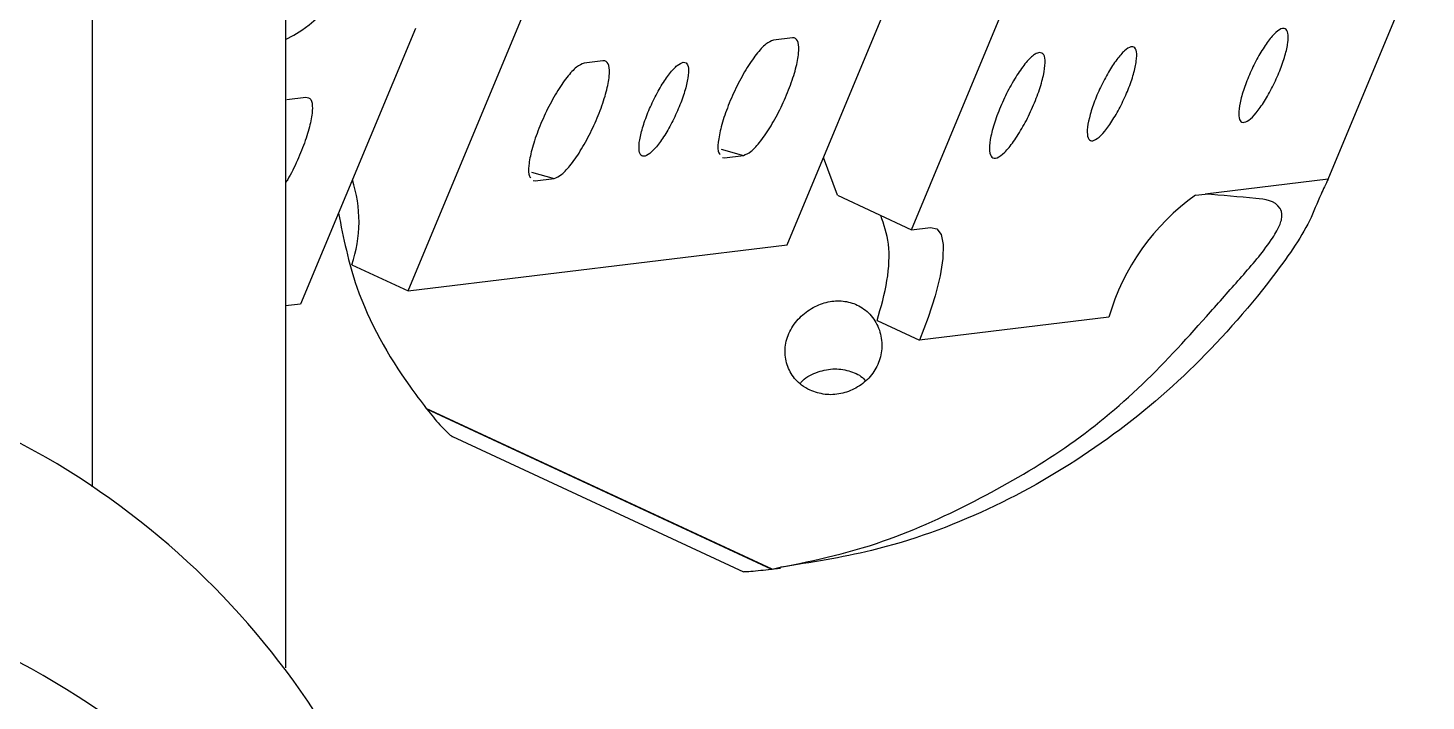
# Model space of a CAD drawing. Header units: millimetres. Extents: x -294 to 2792, y 5 to 1659.
# Drawn here: x 392.373 to 396.716, y 554.866 to 556.957 of the extents above; entities that cross this region are included whole.
import ezdxf

# ---------------------------------------------------------------- set-up
doc = ezdxf.new("R2010")
doc.units = ezdxf.units.MM
doc.layers.get('0').update_dxf_attribs({"lineweight": 18})

msp = doc.modelspace()

# ---------------------------------------------------------------- linework, layer by layer
at = {"color": 7, "linetype": 'Continuous', "lineweight": 25}
for p, q in [((393.1729, 569.4568), (393.1729, 554.9687)), ((392.5729, 555.5313), (392.5729, 569.3526)), ((395.1178, 556.3299), (395.4976, 557.2421)), ((396.4123, 556.4873), (396.7162, 557.2174)), ((394.7311, 556.2828), (395.0925, 557.1508)), ((393.5543, 556.1397), (393.9188, 557.0152)), ((393.5761, 556.9554), (393.2196, 556.099)), ((394.7475, 556.9259), (394.6886, 556.9188)), ((394.1591, 556.8543), (394.1002, 556.8472)), ((393.1771, 556.7349), (393.2359, 556.7421)), ((394.526, 556.5803), (394.5955, 556.5609)), ((394.5367, 556.5537), (394.5955, 556.5609)), ((394.5309, 556.554), (394.5367, 556.5537)), ((394.8875, 556.4368), (394.844, 556.554)), ((393.9375, 556.5087), (394.0071, 556.4893)), ((393.9425, 556.4824), (393.9482, 556.4822)), ((393.9482, 556.4822), (394.0071, 556.4893)), ((396.4123, 556.4873), (396.0298, 556.4408)), ((394.8875, 556.4368), (395.1178, 556.3299)), ((396.0004, 556.4372), (396.0298, 556.4408)), ((395.1178, 556.3299), (395.1766, 556.337)), ((393.5543, 556.1397), (394.7311, 556.2828)), ((393.3789, 556.2212), (393.5543, 556.1397)), ((393.2196, 556.099), (393.1729, 556.0933)), ((395.0108, 556.0474), (395.1423, 555.9863)), ((395.7307, 556.0579), (395.1423, 555.9863)), ((394.6844, 555.2757), (393.6098, 555.7748)), ((393.6098, 555.7748), (393.612, 555.772)), ((394.6814, 555.2753), (393.612, 555.772)), ((393.6913, 555.6871), (394.5956, 555.267)), ((394.6728, 555.2742), (394.7106, 555.2788)), ((394.6814, 555.2753), (394.6844, 555.2757))]:
    msp.add_line(p, q, dxfattribs=at)
msp.add_lwpolyline([(395.1766, 556.337), (395.1967, 556.3328), (395.2101, 556.3147), (395.2164, 556.2835), (395.2153, 556.2402), (395.2069, 556.1867), (395.1915, 556.1249), (395.1697, 556.0572), (395.1423, 555.9863)], dxfattribs=at)
for centre, radius, start, end in [((392.9945, 557.2853), 0.4058, 296.0883, 64.6903), ((392.9845, 556.3552), 0.4166, 341.225, 18.1544), ((396.4061, 555.8633), 0.7028, 125.2564, 163.9279), ((391.1769, 553.4626), 2.4962, 0.6627, 113.7169), ((391.1904, 552.8049), 2.4679, 288.0077, 114.3475)]:
    msp.add_arc(centre, radius, start, end, dxfattribs=at)
for points, knots in [([(396.272, 556.9554), (396.2745, 556.9553), (396.2818, 556.9551), (396.2886, 556.9424), (396.2883, 556.913), (396.2792, 556.8717), (396.2625, 556.8234), (396.24, 556.7736), (396.2143, 556.7277), (396.1882, 556.6911), (396.1647, 556.6678), (396.1465, 556.6605), (396.1355, 556.67), (396.1331, 556.6952), (396.1395, 556.7332), (396.154, 556.7799), (396.1749, 556.8299), (396.1999, 556.8775), (396.2262, 556.9175), (396.2508, 556.9453), (396.2652, 556.9543), (396.2713, 556.9553), (396.272, 556.9554)], [0, 0, 0, 0, 0.0184809, 0.0558455, 0.09321, 0.1305746, 0.1679391, 0.2053036, 0.2426682, 0.2800327, 0.3173973, 0.3547618, 0.3921263, 0.4294909, 0.4668554, 0.50422, 0.5415845, 0.578949, 0.6163136, 0.6536781, 0.6910427, 0.6959691, 0.6959691, 0.6959691, 0.6959691]), ([(394.6886, 556.9188), (394.6812, 556.9159), (394.6663, 556.9103), (394.6356, 556.8767), (394.6029, 556.8287), (394.5711, 556.7699), (394.5442, 556.7075), (394.5247, 556.648), (394.5159, 556.5997), (394.5155, 556.5702), (394.5214, 556.5648), (394.5229, 556.5634)], [0, 0, 0, 0, 0.0495932, 0.0991863, 0.1487795, 0.1983726, 0.2479658, 0.2975589, 0.3471521, 0.3967452, 0.4135894, 0.4135894, 0.4135894, 0.4135894]), ([(394.5955, 556.5609), (394.603, 556.5637), (394.6179, 556.5694), (394.6486, 556.603), (394.6813, 556.6509), (394.713, 556.7097), (394.74, 556.7722), (394.7593, 556.8314), (394.7687, 556.8808), (394.7671, 556.9145), (394.7577, 556.9261), (394.7495, 556.926), (394.7475, 556.9259)], [0, 0, 0, 0, 0.0465854, 0.0931708, 0.1397562, 0.1863416, 0.232927, 0.2795124, 0.3260978, 0.3726832, 0.4192686, 0.4338674, 0.4338674, 0.4338674, 0.4338674]), ([(395.5147, 556.8806), (395.5199, 556.8795), (395.5303, 556.8773), (395.5343, 556.851), (395.529, 556.8107), (395.5142, 556.7595), (395.4918, 556.7035), (395.4643, 556.6489), (395.4347, 556.602), (395.4064, 556.5679), (395.3826, 556.5506), (395.366, 556.5519), (395.3585, 556.5718), (395.3608, 556.608), (395.3728, 556.6564), (395.3931, 556.7116), (395.4193, 556.7673), (395.4486, 556.8173), (395.4776, 556.8557), (395.5002, 556.8764), (395.5107, 556.8794), (395.5147, 556.8806)], [0, 0, 0, 0, 0.0420586, 0.0841172, 0.1261758, 0.1682344, 0.210293, 0.2523516, 0.2944102, 0.3364687, 0.3785273, 0.4205859, 0.4626445, 0.5047031, 0.5467617, 0.5888203, 0.6308789, 0.6729375, 0.7149961, 0.7570547, 0.7833785, 0.7833785, 0.7833785, 0.7833785]), ([(395.8013, 556.8982), (395.8037, 556.8981), (395.8111, 556.8978), (395.8179, 556.8852), (395.8176, 556.8557), (395.8085, 556.8144), (395.7918, 556.7662), (395.7693, 556.7163), (395.7436, 556.6705), (395.7175, 556.6339), (395.694, 556.6106), (395.6757, 556.6033), (395.6648, 556.6127), (395.6624, 556.6379), (395.6688, 556.676), (395.6832, 556.7226), (395.7042, 556.7726), (395.7292, 556.8203), (395.7555, 556.8603), (395.7801, 556.888), (395.7945, 556.8971), (395.8006, 556.898), (395.8013, 556.8982)], [0, 0, 0, 0, 0.0184809, 0.0558455, 0.09321, 0.1305746, 0.1679391, 0.2053036, 0.2426682, 0.2800327, 0.3173973, 0.3547618, 0.3921263, 0.4294909, 0.4668554, 0.50422, 0.5415845, 0.578949, 0.6163136, 0.6536781, 0.6910427, 0.6959691, 0.6959691, 0.6959691, 0.6959691]), ([(394.1002, 556.8472), (394.0928, 556.8444), (394.0779, 556.8387), (394.0471, 556.8051), (394.0145, 556.7572), (393.9827, 556.6984), (393.9557, 556.636), (393.9363, 556.5764), (393.9274, 556.5282), (393.927, 556.4986), (393.933, 556.4932), (393.9345, 556.4918)], [0, 0, 0, 0, 0.0495932, 0.0991863, 0.1487795, 0.1983726, 0.2479658, 0.2975589, 0.3471521, 0.3967452, 0.4135894, 0.4135894, 0.4135894, 0.4135894]), ([(394.0071, 556.4893), (394.0145, 556.4921), (394.0295, 556.4978), (394.0602, 556.5314), (394.0928, 556.5794), (394.1246, 556.6381), (394.1516, 556.7006), (394.1709, 556.7599), (394.1803, 556.8092), (394.1787, 556.8429), (394.1693, 556.8546), (394.161, 556.8544), (394.1591, 556.8543)], [0, 0, 0, 0, 0.0465854, 0.0931708, 0.1397562, 0.1863416, 0.232927, 0.2795124, 0.3260978, 0.3726832, 0.4192686, 0.4338674, 0.4338674, 0.4338674, 0.4338674]), ([(394.4087, 556.8501), (394.4027, 556.8478), (394.3908, 556.8433), (394.3662, 556.8164), (394.34, 556.778), (394.3147, 556.731), (394.293, 556.681), (394.2776, 556.6336), (394.2701, 556.5941), (394.2713, 556.5671), (394.2812, 556.5554), (394.2986, 556.5606), (394.3216, 556.5819), (394.3475, 556.6169), (394.3734, 556.6618), (394.3965, 556.7115), (394.4141, 556.7603), (394.4242, 556.8028), (394.4257, 556.8339), (394.4196, 556.8492), (394.4117, 556.8498), (394.4087, 556.8501)], [0, 0, 0, 0, 0.0373709, 0.0747418, 0.1121127, 0.1494836, 0.1868545, 0.2242253, 0.2615962, 0.2989671, 0.336338, 0.3737089, 0.4110798, 0.4484507, 0.4858216, 0.5231925, 0.5605634, 0.5979343, 0.6353051, 0.672676, 0.6960659, 0.6960659, 0.6960659, 0.6960659]), ([(393.2359, 556.7421), (393.2417, 556.7408), (393.2533, 556.7384), (393.2578, 556.7091), (393.2519, 556.6644), (393.2355, 556.6073), (393.2105, 556.5458), (393.1882, 556.4992), (393.1751, 556.4789), (393.1729, 556.4755)], [0, 0, 0, 0, 0.0480361, 0.0960722, 0.1441084, 0.1921445, 0.2401806, 0.2882167, 0.2981151, 0.2981151, 0.2981151, 0.2981151]), ([(396.4123, 556.4873), (396.4046, 556.4715), (396.3824, 556.4257), (396.3475, 556.3308), (396.1255, 556.0191), (395.7168, 555.6236), (395.1512, 555.3504), (394.8049, 555.296), (394.7102, 555.2811)], [0, 0, 0, 0, 0.054671, 0.157646, 0.368952, 1.137501, 1.906143, 2.195577, 2.195577, 2.195577, 2.195577]), ([(394.6844, 555.2757), (394.7985, 555.2986), (395.0083, 555.3409), (395.3274, 555.4888), (395.5997, 555.6462), (395.8395, 555.843), (396.0149, 556.0385), (396.1443, 556.1849), (396.2122, 556.2624), (396.2494, 556.3197), (396.2599, 556.3397), (396.2668, 556.3578), (396.2705, 556.3809), (396.253, 556.4204), (396.1644, 556.4297), (396.0823, 556.4365), (396.0298, 556.4408)], [0, 0, 0, 0, 0.292818, 0.538503, 0.764788, 0.99461, 1.222317, 1.335779, 1.449074, 1.469174, 1.484899, 1.500653, 1.52294, 1.579721, 1.828116, 2.268927, 2.268927, 2.268927, 2.268927]), ([(393.3373, 556.3818), (393.3527, 556.3044), (393.3903, 556.1159), (393.5061, 555.9125), (393.5927, 555.7975), (393.6098, 555.7748)], [0, 0, 0, 0, 0.2428504, 0.5916243, 0.6775297, 0.6775297, 0.6775297, 0.6775297]), ([(395.0108, 556.0474), (395.0227, 556.0895), (395.0466, 556.1735), (395.0515, 556.2899), (395.0319, 556.3462), (395.0221, 556.3743)], [0, 0, 0, 0, 0.1124492, 0.2248378, 0.3369471, 0.3369471, 0.3369471, 0.3369471]), ([(394.8024, 555.8311), (394.8176, 555.8258), (394.8481, 555.8152), (394.8987, 555.8186), (394.9465, 555.836), (394.9872, 555.8675), (395.0157, 555.9103), (395.0281, 555.9604), (395.0227, 556.0123), (394.9995, 556.0589), (394.9621, 556.0923), (394.9171, 556.1089), (394.8695, 556.1097), (394.8219, 556.0956), (394.7777, 556.0671), (394.7432, 556.0262), (394.7243, 555.9779), (394.7238, 555.9277), (394.7412, 555.8819), (394.7698, 555.849), (394.7933, 555.8361), (394.8024, 555.8311)], [0, 0, 0, 0, 0.0484551, 0.0968797, 0.1461323, 0.196725, 0.2482969, 0.3006848, 0.3539691, 0.4073139, 0.4579659, 0.5047719, 0.5504133, 0.5982512, 0.6496517, 0.703101, 0.7562835, 0.8085553, 0.8599796, 0.9102987, 0.941934, 0.941934, 0.941934, 0.941934]), ([(394.7714, 555.8523), (394.774, 555.8552), (394.7883, 555.8719), (394.8262, 555.8899), (394.8786, 555.9008), (394.9282, 555.8917), (394.9611, 555.8767), (394.9726, 555.8629), (394.9743, 555.8609)], [0, 0, 0, 0, 0.0117617, 0.0671451, 0.1207444, 0.1715843, 0.2202222, 0.2285268, 0.2285268, 0.2285268, 0.2285268]), ([(393.612, 555.772), (393.6253, 555.7557), (393.6453, 555.7311), (393.6696, 555.7053), (393.682, 555.6937), (393.6884, 555.6885), (393.6909, 555.6874), (393.6914, 555.6872)], [0, 0, 0, 0, 0.0598938, 0.0898923, 0.101649, 0.1135103, 0.1167104, 0.1167104, 0.1167104, 0.1167104]), ([(394.5969, 555.2676), (394.5975, 555.2676), (394.6016, 555.2677), (394.6303, 555.2694), (394.6599, 555.2728), (394.6814, 555.2753)], [0, 0, 0, 0, 0.00404403, 0.02597556, 0.08490219, 0.08490219, 0.08490219, 0.08490219])]:
    msp.add_open_spline(points, degree=3, knots=knots, dxfattribs=at)

doc.saveas('drawing.dxf')
